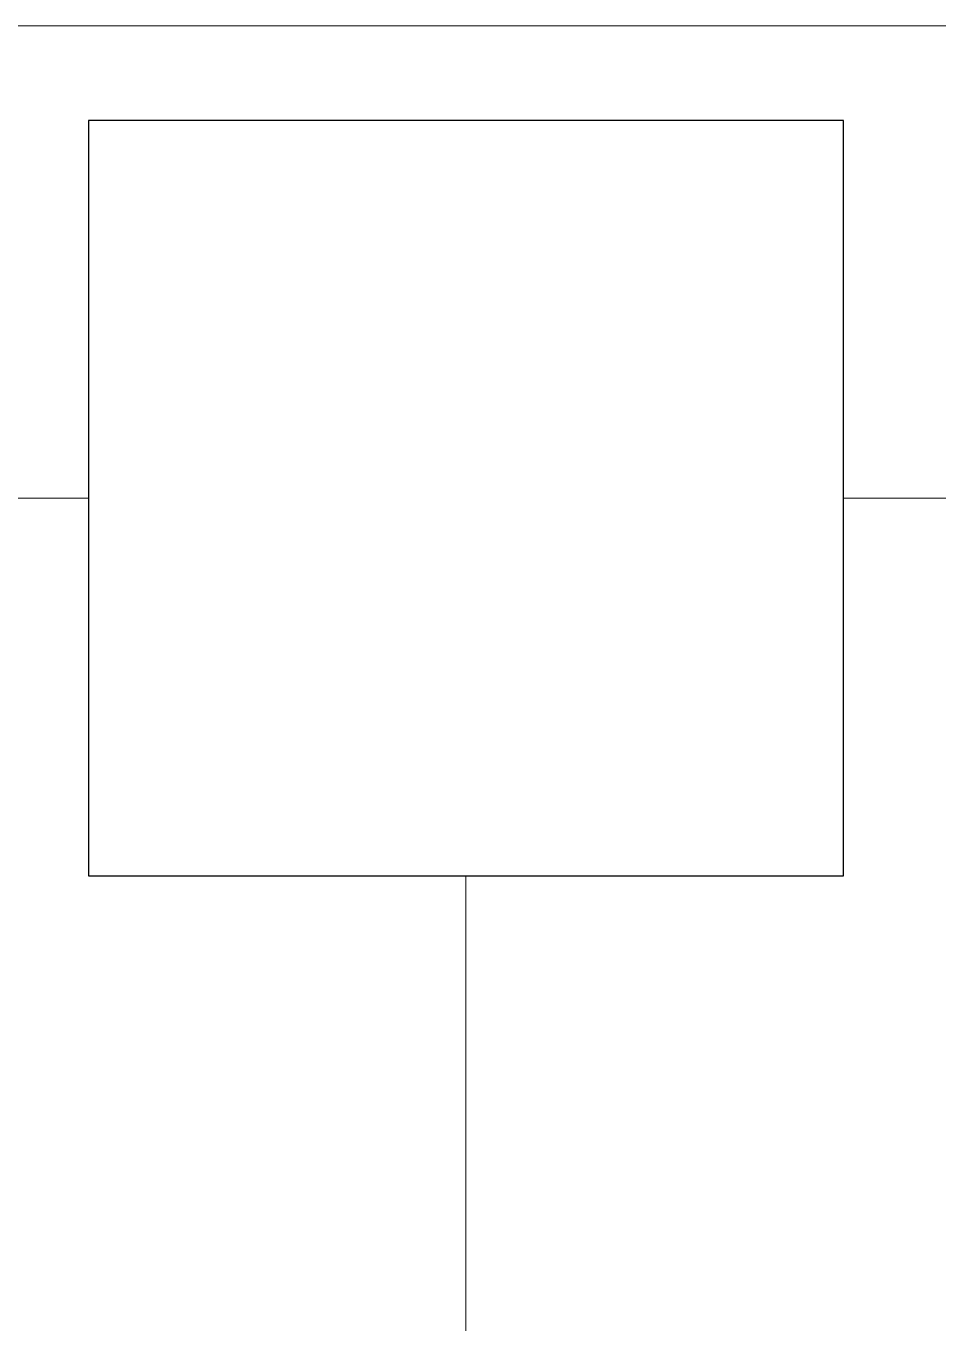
# Model space of a CAD drawing. Header units: metres. Extents: x 149 to 429, y -3 to 162.
# Drawn here: x 343.8229 to 344.0644, y 103.1207 to 103.4642 of the extents above; entities that cross this region are included whole.
import ezdxf

# ---------------------------------------------------------------- set-up
doc = ezdxf.new("R2010")
doc.units = ezdxf.units.M
doc.layers.add('1053_ARQ_BASE_MATADOURO_dwg', color=7, linetype='Continuous', lineweight=5, true_color=0x767676)
for name, color, linetype, lineweight in [('A-PAREDE', 7, 'Continuous', 30), ('A-VISTA01', 7, 'Continuous', 20), ('A-VISTA04', 7, 'Continuous', 5)]:
    doc.layers.add(name, color=color, linetype=linetype, lineweight=lineweight)

# ---------------------------------------------------------------- blocks, each defined once
blk = doc.blocks.new('1053_ARQ_BASE_MATADOURO_dwg_arq geral tgov-4039641-TÉRREO 1_20 - Dependente 2')
at = {"layer": 'A-PAREDE', "color": 253, "true_color": 0xaaaaaa, "flags": 128}
blk.add_lwpolyline([(7.22461, 20.05315), (7.42461, 20.05315), (7.42461, 20.25315), (7.22461, 20.25315)], close=True, dxfattribs=at)
at = {"layer": 'A-VISTA01', "color": 253, "true_color": 0xaaaaaa, "flags": 128}
blk.add_lwpolyline([(-2.55039, 20.02815), (-2.55039, 20.27815), (-2.30039, 20.27815), (0.19961, 20.27815), (0.44961, 20.27815), (2.94961, 20.27815), (3.19961, 20.27815), (7.19961, 20.27815), (7.44961, 20.27815), (8.72961, 20.27815)], dxfattribs=at)
at = {"layer": 'A-VISTA04', "color": 253, "true_color": 0xaaaaaa}
for p, q in [((7.22461, 20.15315), (3.17461, 20.15315)), ((8.72961, 20.15315), (7.42461, 20.15315)), ((7.32461, 20.05315), (7.32461, 16.00315))]:
    blk.add_line(p, q, dxfattribs=at)
blk = doc.blocks.new('1053_ARQ_BASE_MATADOURO_dwg-3625622-TÉRREO 1_20 - Dependente 2')
blk.add_blockref('1053_ARQ_BASE_MATADOURO_dwg_arq geral tgov-4039641-TÉRREO 1_20 - Dependente 2', (130.20979, 83.18603))

msp = doc.modelspace()

# ---------------------------------------------------------------- block references
at = {"layer": '1053_ARQ_BASE_MATADOURO_dwg', "color": 253, "true_color": 0xaaaaaa}
msp.add_blockref('1053_ARQ_BASE_MATADOURO_dwg-3625622-TÉRREO 1_20 - Dependente 2', (206.40504, 0), dxfattribs=at)

doc.saveas('drawing.dxf')
